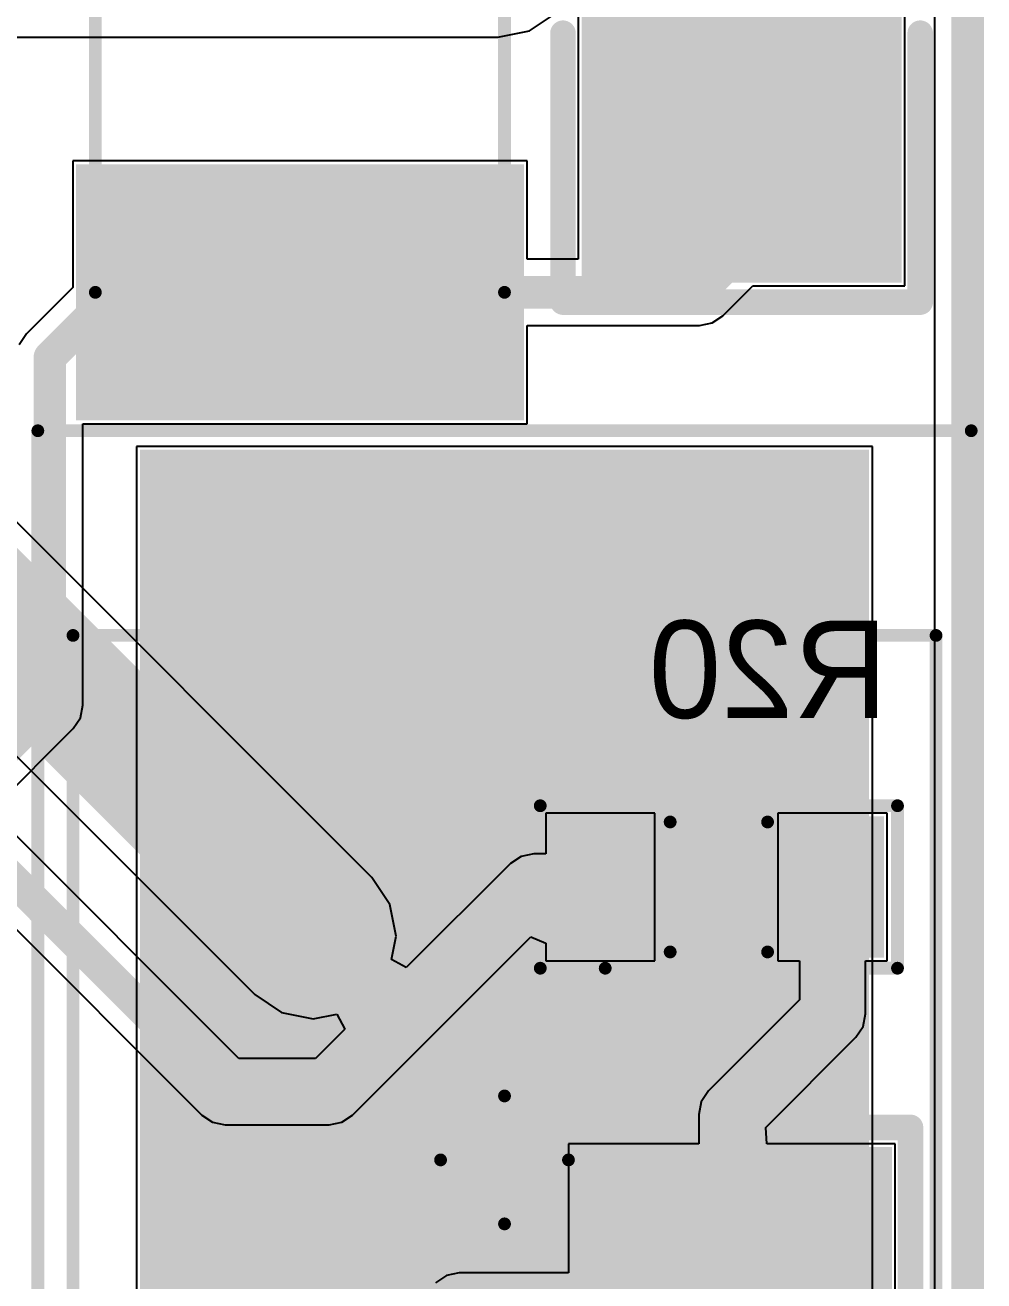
# Model space of a CAD drawing. Header units: millimetres. Extents: x 3.76 to 6.92, y 1.08 to 2.74.
# Drawn here: x 6.6224 to 6.9176, y 1.9398 to 2.3262 of the extents above; entities that cross this region are included whole.
import ezdxf

# ---------------------------------------------------------------- set-up
doc = ezdxf.new("R2010")
doc.units = ezdxf.units.MM
doc.header["$MEASUREMENT"] = 0
for name, color, linetype in [('BottomLayer', 5, 'Continuous'), ('BottomOverlay', 54, 'Continuous'), ('BottomPaste', 16, 'Continuous'), ('BottomSolder', 6, 'Continuous'), ('KeepOutLayer', 6, 'Continuous'), ('Mechanical1', 6, 'Continuous'), ('Mechanical13', 56, 'Continuous'), ('Mechanical15', 56, 'Continuous'), ('MultiLayer', 9, 'Continuous'), ('TopLayer', 1, 'Continuous'), ('TopOverlay', 2, 'Continuous'), ('TopPaste', 8, 'Continuous'), ('TopSolder', 216, 'Continuous'), ('ViaHoleLayer', 16, 'Continuous')]:
    doc.layers.add(name, color=color, linetype=linetype)

# ---------------------------------------------------------------- blocks, each defined once
blk = doc.blocks.new('RES_SMD_2512_19')
at = {"layer": 'TopLayer'}
for points in [[(-0.09054, -0.05996), (-0.09054, 0.06996), (-0.16141, -0.05996), (-0.16141, 0.06996)], [(0.16142, -0.05996), (0.16142, 0.06996), (0.09056, -0.05996), (0.09056, 0.06996)]]:
    blk.add_solid(points, dxfattribs=at)
at = {"layer": 'TopOverlay', "const_width": 0.00394}
for points in [[(0.12599, 0.06799), (-0.12598, 0.06799)], [(-0.12598, -0.05799), (-0.12598, 0.06799)], [(0.12599, -0.05799), (0.12599, 0.06799)], [(0.12599, -0.05799), (-0.12598, -0.05799)]]:
    blk.add_lwpolyline(points, dxfattribs=at)
at = {"layer": 'TopOverlay', "const_width": 0.00197}
for points in [[(-0.12696, 0.06799, 1), (-0.12499, 0.06799, 1)], [(-0.12696, 0.06799, 1), (-0.12499, 0.06799, 1)], [(0.12501, 0.06799, 1), (0.12698, 0.06799, 1)], [(0.12501, 0.06799, 1), (0.12698, 0.06799, 1)], [(-0.12696, -0.05799, 1), (-0.12499, -0.05799, 1)], [(-0.12696, -0.05799, 1), (-0.12499, -0.05799, 1)], [(0.12501, -0.05799, 1), (0.12698, -0.05799, 1)], [(0.12501, -0.05799, 1), (0.12698, -0.05799, 1)]]:
    blk.add_lwpolyline(points, format="xyb", close=True, dxfattribs=at)
at = {"layer": 'TopPaste'}
for points in [[(-0.09054, -0.05996), (-0.09054, 0.06996), (-0.16141, -0.05996), (-0.16141, 0.06996)], [(0.16142, -0.05996), (0.16142, 0.06996), (0.09056, -0.05996), (0.09056, 0.06996)]]:
    blk.add_solid(points, dxfattribs=at)
at = {"layer": 'TopSolder'}
for points in [[(-0.08654, -0.06396), (-0.08654, 0.07396), (-0.16541, -0.06396), (-0.16541, 0.07396)], [(0.16542, -0.06396), (0.16542, 0.07396), (0.08656, -0.06396), (0.08656, 0.07396)]]:
    blk.add_solid(points, dxfattribs=at)
blk = doc.blocks.new('RES_SMD_0603_B_23')
at = {"layer": 'BottomLayer'}
for points in [[(-0.04681, -0.01772), (-0.02319, -0.01772), (-0.04681, 0.01772), (-0.02319, 0.01772)], [(0.02468, -0.01772), (0.0483, -0.01772), (0.02468, 0.01771), (0.0483, 0.01771)]]:
    blk.add_solid(points, dxfattribs=at)
at = {"layer": 'BottomOverlay', "const_width": 0.00394}
for points in [[(0.035, 0.025), (-0.055, 0.025)], [(-0.055, 0.025), (-0.055, -0.025)], [(0.055, 0.025), (0.035, 0.025)], [(0.055, 0.025), (0.055, -0.025)], [(0.015, 0.02), (-0.015, 0.02)], [(-0.015, 0.02), (-0.015, -0.02)], [(0.015, 0.02), (0.015, -0.02)], [(0.015, -0.02), (-0.015, -0.02)], [(0.055, -0.025), (-0.055, -0.025)]]:
    blk.add_lwpolyline(points, dxfattribs=at)
at = {"layer": 'BottomOverlay', "const_width": 0.00197}
for points in [[(-0.05599, 0.025, 1), (-0.05402, 0.025, 1)], [(-0.05599, 0.025, 1), (-0.05402, 0.025, 1)], [(0.03401, 0.025, 1), (0.03598, 0.025, 1)], [(0.03401, 0.025, 1), (0.03598, 0.025, 1)], [(0.05401, 0.025, 1), (0.05598, 0.025, 1)], [(0.05401, 0.025, 1), (0.05598, 0.025, 1)], [(-0.01599, 0.02, 1), (-0.01402, 0.02, 1)], [(-0.01599, 0.02, 1), (-0.01402, 0.02, 1)], [(0.01401, 0.02, 1), (0.01598, 0.02, 1)], [(0.01401, 0.02, 1), (0.01598, 0.02, 1)], [(-0.01599, -0.02, 1), (-0.01402, -0.02, 1)], [(-0.01599, -0.02, 1), (-0.01402, -0.02, 1)], [(0.01401, -0.02, 1), (0.01598, -0.02, 1)], [(0.01401, -0.02, 1), (0.01598, -0.02, 1)], [(-0.05599, -0.025, 1), (-0.05402, -0.025, 1)], [(-0.05599, -0.025, 1), (-0.05402, -0.025, 1)], [(0.05401, -0.025, 1), (0.05598, -0.025, 1)], [(0.05401, -0.025, 1), (0.05598, -0.025, 1)]]:
    blk.add_lwpolyline(points, format="xyb", close=True, dxfattribs=at)
at = {"layer": 'BottomPaste'}
for points in [[(-0.04681, -0.01772), (-0.02319, -0.01772), (-0.04681, 0.01772), (-0.02319, 0.01772)], [(0.02468, -0.01772), (0.0483, -0.01772), (0.02468, 0.01771), (0.0483, 0.01771)]]:
    blk.add_solid(points, dxfattribs=at)
at = {"layer": 'BottomSolder'}
for points in [[(-0.05081, -0.02172), (-0.01919, -0.02172), (-0.05081, 0.02172), (-0.01919, 0.02172)], [(0.02068, -0.02172), (0.0523, -0.02172), (0.02068, 0.02171), (0.0523, 0.02171)]]:
    blk.add_solid(points, dxfattribs=at)
blk = doc.blocks.new('TO_252AA_N_43')
at = {"layer": 'Mechanical13', "const_width": 0.00394}
for points in [[(-0.08858, 0.13287), (0.16142, 0.13287)], [(0.16142, 0.13287), (0.16142, -0.13287)], [(-0.08858, -0.13287), (0.16142, -0.13287)]]:
    blk.add_lwpolyline(points, dxfattribs=at)
at = {"layer": 'Mechanical13', "const_width": 0.00197}
for points in [[(0.16043, 0.13287, 1), (0.1624, 0.13287, 1)], [(0.16043, 0.13287, 1), (0.1624, 0.13287, 1)], [(0.16043, -0.13287, 1), (0.1624, -0.13287, 1)], [(0.16043, -0.13287, 1), (0.1624, -0.13287, 1)]]:
    blk.add_lwpolyline(points, format="xyb", close=True, dxfattribs=at)
at = {"layer": 'Mechanical15', "const_width": 0.00394}
for points in [[(-0.22441, 0.1437), (0.22441, 0.1437)], [(0.22441, 0.1437), (0.22441, -0.1437)], [(0, 0.01969), (0, -0.01969)], [(-0.01969, 0), (0.01969, 0)], [(-0.22441, -0.1437), (0.22441, -0.1437)]]:
    blk.add_lwpolyline(points, dxfattribs=at)
at = {"layer": 'Mechanical15', "const_width": 0.00197}
for points in [[(0.22343, 0.1437, 1), (0.22539, 0.1437, 1)], [(0.22343, 0.1437, 1), (0.22539, 0.1437, 1)], [(-0.00098, 0.01969, 1), (0.00098, 0.01969, 1)], [(-0.02067, 0, 1), (-0.0187, 0, 1)], [(0.0187, 0, 1), (0.02067, 0, 1)], [(-0.00098, -0.01969, 1), (0.00098, -0.01969, 1)], [(0.22343, -0.1437, 1), (0.22539, -0.1437, 1)], [(0.22343, -0.1437, 1), (0.22539, -0.1437, 1)]]:
    blk.add_lwpolyline(points, format="xyb", close=True, dxfattribs=at)
at = {"layer": 'TopLayer'}
blk.add_solid([(0.21457, -0.10827), (0.21457, 0.10827), (-0.07677, -0.10827), (-0.07677, 0.10827)], dxfattribs=at)
at = {"layer": 'TopPaste'}
blk.add_solid([(0.21457, -0.10827), (0.21457, 0.10827), (-0.07677, -0.10827), (-0.07677, 0.10827)], dxfattribs=at)
at = {"layer": 'TopSolder'}
blk.add_solid([(0.21857, -0.11227), (0.21857, 0.11227), (-0.08077, -0.11227), (-0.08077, 0.11227)], dxfattribs=at)
blk = doc.blocks.new('DIO_SMD_106_51')
at = {"layer": 'Mechanical1', "const_width": 0.00394}
for points in [[(0.005, -0.00787), (0.005, 0.00787)], [(0.01287, 0), (-0.00287, 0)]]:
    blk.add_lwpolyline(points, dxfattribs=at)
at = {"layer": 'Mechanical1', "const_width": 0.00197}
for points in [[(0.00402, 0.00787, 1), (0.00598, 0.00787, 1)], [(-0.00386, 0, 1), (-0.00189, 0, 1)], [(0.01189, 0, 1), (0.01386, 0, 1)], [(0.00402, -0.00787, 1), (0.00598, -0.00787, 1)]]:
    blk.add_lwpolyline(points, format="xyb", close=True, dxfattribs=at)
at = {"layer": 'TopLayer'}
for points in [[(-0.035, 0.04528), (-0.125, 0.04528), (-0.035, -0.04528), (-0.125, -0.04528)], [(0.125, 0.04528), (0.035, 0.04528), (0.125, -0.04528), (0.035, -0.04528)]]:
    blk.add_solid(points, dxfattribs=at)
at = {"layer": 'TopOverlay', "const_width": 0.00787}
for points in [[(-0.13, 0.045), (-0.12, 0.055)], [(-0.04224, 0.055), (-0.12, 0.055)], [(0.135, 0.055), (0.05224, 0.055)], [(0.135, -0.055), (0.135, 0.055)], [(-0.13, -0.045), (-0.13, 0.045)], [(-0.01012, -0.02468), (-0.01012, 0.01469)], [(-0.00618, -0.005), (0.0135, 0.01469)], [(0.0135, -0.02468), (0.0135, 0.01469)], [(0.00957, -0.01681), (0.00957, 0.00681)], [(0.00366, -0.01091), (0.00366, 0.00091)], [(0.0135, -0.02468), (-0.00618, -0.005)], [(-0.12, -0.055), (-0.13, -0.045)], [(-0.04224, -0.055), (-0.12, -0.055)], [(0.135, -0.055), (0.05224, -0.055)]]:
    blk.add_lwpolyline(points, dxfattribs=at)
at = {"layer": 'TopOverlay', "const_width": 0.00394}
for points in [[(-0.12197, 0.055, 1), (-0.11803, 0.055, 1)], [(-0.12197, 0.055, 1), (-0.11803, 0.055, 1)], [(-0.04421, 0.055, 1), (-0.04028, 0.055, 1)], [(0.05028, 0.055, 1), (0.05421, 0.055, 1)], [(0.13303, 0.055, 1), (0.13697, 0.055, 1)], [(0.13303, 0.055, 1), (0.13697, 0.055, 1)], [(-0.13197, 0.045, 1), (-0.12803, 0.045, 1)], [(-0.13197, 0.045, 1), (-0.12803, 0.045, 1)], [(-0.01209, 0.01469, 1), (-0.00815, 0.01469, 1)], [(0.01154, 0.01469, 1), (0.01547, 0.01469, 1)], [(0.01154, 0.01469, 1), (0.01547, 0.01469, 1)], [(0.0076, 0.00681, 1), (0.01154, 0.00681, 1)], [(0.00169, 0.00091, 1), (0.00563, 0.00091, 1)], [(-0.00815, -0.005, 1), (-0.00421, -0.005, 1)], [(-0.00815, -0.005, 1), (-0.00421, -0.005, 1)], [(0.00169, -0.01091, 1), (0.00563, -0.01091, 1)], [(0.0076, -0.01681, 1), (0.01154, -0.01681, 1)], [(-0.01209, -0.02468, 1), (-0.00815, -0.02468, 1)], [(0.01154, -0.02468, 1), (0.01547, -0.02468, 1)], [(0.01154, -0.02468, 1), (0.01547, -0.02468, 1)], [(-0.13197, -0.045, 1), (-0.12803, -0.045, 1)], [(-0.13197, -0.045, 1), (-0.12803, -0.045, 1)], [(-0.12197, -0.055, 1), (-0.11803, -0.055, 1)], [(-0.12197, -0.055, 1), (-0.11803, -0.055, 1)], [(-0.04421, -0.055, 1), (-0.04028, -0.055, 1)], [(0.05028, -0.055, 1), (0.05421, -0.055, 1)], [(0.13303, -0.055, 1), (0.13697, -0.055, 1)], [(0.13303, -0.055, 1), (0.13697, -0.055, 1)]]:
    blk.add_lwpolyline(points, format="xyb", close=True, dxfattribs=at)
at = {"layer": 'TopPaste'}
for points in [[(-0.035, 0.04528), (-0.125, 0.04528), (-0.035, -0.04528), (-0.125, -0.04528)], [(0.125, 0.04528), (0.035, 0.04528), (0.125, -0.04528), (0.035, -0.04528)]]:
    blk.add_solid(points, dxfattribs=at)
at = {"layer": 'TopSolder'}
for points in [[(-0.031, 0.04928), (-0.129, 0.04928), (-0.031, -0.04928), (-0.129, -0.04928)], [(0.129, 0.04928), (0.031, 0.04928), (0.129, -0.04928), (0.031, -0.04928)]]:
    blk.add_solid(points, dxfattribs=at)
blk = doc.blocks.new('DIO_SMD_106_B_52')
at = {"layer": 'BottomLayer'}
for points in [[(-0.035, 0.04528), (-0.125, 0.04528), (-0.035, -0.04528), (-0.125, -0.04528)], [(0.125, 0.04528), (0.035, 0.04528), (0.125, -0.04528), (0.035, -0.04528)]]:
    blk.add_solid(points, dxfattribs=at)
at = {"layer": 'BottomOverlay', "const_width": 0.00787}
for points in [[(-0.12, 0.055), (-0.13, 0.045)], [(-0.12, 0.055), (-0.04224, 0.055)], [(0.05224, 0.055), (0.135, 0.055)], [(0.135, 0.055), (0.135, -0.055)], [(-0.13, 0.045), (-0.13, -0.045)], [(-0.01012, 0.02468), (-0.01012, -0.01469)], [(0.0135, 0.02468), (-0.00618, 0.005)], [(0.0135, 0.02468), (0.0135, -0.01469)], [(0.00957, 0.01681), (0.00957, -0.00681)], [(0.00366, 0.01091), (0.00366, -0.00091)], [(-0.00618, 0.005), (0.0135, -0.01469)], [(-0.13, -0.045), (-0.12, -0.055)], [(-0.12, -0.055), (-0.04224, -0.055)], [(0.05224, -0.055), (0.135, -0.055)]]:
    blk.add_lwpolyline(points, dxfattribs=at)
at = {"layer": 'BottomOverlay', "const_width": 0.00394}
for points in [[(-0.12197, 0.055, 1), (-0.11803, 0.055, 1)], [(-0.12197, 0.055, 1), (-0.11803, 0.055, 1)], [(-0.04421, 0.055, 1), (-0.04028, 0.055, 1)], [(0.05028, 0.055, 1), (0.05421, 0.055, 1)], [(0.13303, 0.055, 1), (0.13697, 0.055, 1)], [(0.13303, 0.055, 1), (0.13697, 0.055, 1)], [(-0.13197, 0.045, 1), (-0.12803, 0.045, 1)], [(-0.13197, 0.045, 1), (-0.12803, 0.045, 1)], [(-0.01209, 0.02468, 1), (-0.00815, 0.02468, 1)], [(0.01154, 0.02468, 1), (0.01547, 0.02468, 1)], [(0.01154, 0.02468, 1), (0.01547, 0.02468, 1)], [(0.0076, 0.01681, 1), (0.01154, 0.01681, 1)], [(0.00169, 0.01091, 1), (0.00563, 0.01091, 1)], [(-0.00815, 0.005, 1), (-0.00421, 0.005, 1)], [(-0.00815, 0.005, 1), (-0.00421, 0.005, 1)], [(0.00169, -0.00091, 1), (0.00563, -0.00091, 1)], [(0.0076, -0.00681, 1), (0.01154, -0.00681, 1)], [(-0.01209, -0.01469, 1), (-0.00815, -0.01469, 1)], [(0.01154, -0.01469, 1), (0.01547, -0.01469, 1)], [(0.01154, -0.01469, 1), (0.01547, -0.01469, 1)], [(-0.13197, -0.045, 1), (-0.12803, -0.045, 1)], [(-0.13197, -0.045, 1), (-0.12803, -0.045, 1)], [(-0.12197, -0.055, 1), (-0.11803, -0.055, 1)], [(-0.12197, -0.055, 1), (-0.11803, -0.055, 1)], [(-0.04421, -0.055, 1), (-0.04028, -0.055, 1)], [(0.05028, -0.055, 1), (0.05421, -0.055, 1)], [(0.13303, -0.055, 1), (0.13697, -0.055, 1)], [(0.13303, -0.055, 1), (0.13697, -0.055, 1)]]:
    blk.add_lwpolyline(points, format="xyb", close=True, dxfattribs=at)
at = {"layer": 'BottomPaste'}
for points in [[(-0.035, 0.04528), (-0.125, 0.04528), (-0.035, -0.04528), (-0.125, -0.04528)], [(0.125, 0.04528), (0.035, 0.04528), (0.125, -0.04528), (0.035, -0.04528)]]:
    blk.add_solid(points, dxfattribs=at)
at = {"layer": 'BottomSolder'}
for points in [[(-0.031, 0.04928), (-0.129, 0.04928), (-0.031, -0.04928), (-0.129, -0.04928)], [(0.129, 0.04928), (0.031, 0.04928), (0.129, -0.04928), (0.031, -0.04928)]]:
    blk.add_solid(points, dxfattribs=at)
at = {"layer": 'Mechanical1', "const_width": 0.00394}
for points in [[(0.005, 0.00787), (0.005, -0.00787)], [(-0.00287, 0), (0.01287, 0)]]:
    blk.add_lwpolyline(points, dxfattribs=at)
at = {"layer": 'Mechanical1', "const_width": 0.00197}
for points in [[(0.00402, 0.00787, 1), (0.00598, 0.00787, 1)], [(-0.00386, 0, 1), (-0.00189, 0, 1)], [(0.01189, 0, 1), (0.01386, 0, 1)], [(0.00402, -0.00787, 1), (0.00598, -0.00787, 1)]]:
    blk.add_lwpolyline(points, format="xyb", close=True, dxfattribs=at)

msp = doc.modelspace()

# ---------------------------------------------------------------- linework, layer by layer
at = {"layer": 'BottomLayer'}
for p, q in [((6.90241, 2.72435), (6.90241, 1.0912)), ((6.72913, 2.06392), (6.47602, 2.31702)), ((6.44744, 2.27351), (6.69308, 2.02787)), ((6.68822, 2.0082), (6.55621, 2.14021)), ((6.54478, 2.1228), (6.67679, 1.99079)), ((6.81632, 2.08372), (6.7827, 2.08372)), ((6.7827, 2.08372), (6.7827, 2.0712)), ((6.81632, 2.03829), (6.81632, 2.08372)), ((6.88781, 2.08372), (6.85419, 2.08372)), ((6.85419, 2.08372), (6.85419, 2.03828)), ((6.88781, 2.03828), (6.88781, 2.08372)), ((6.7718, 2.06821), (6.73976, 2.03618)), ((6.7751, 2.07042), (6.7718, 2.06821)), ((6.779, 2.0712), (6.7751, 2.07042)), ((6.7827, 2.0712), (6.779, 2.0712)), ((6.73465, 2.05565), (6.72913, 2.06392)), ((6.73659, 2.0459), (6.73465, 2.05565)), ((6.72321, 1.99079), (6.77808, 2.04566)), ((6.73515, 2.03864), (6.73659, 2.0459)), ((6.77808, 2.04566), (6.7827, 2.04375)), ((6.7827, 2.04375), (6.7827, 2.03829)), ((6.73976, 2.03618), (6.73515, 2.03864)), ((6.7827, 2.03829), (6.81632, 2.03829)), ((6.85419, 2.03828), (6.86081, 2.03828)), ((6.86081, 2.03828), (6.86081, 2.02623)), ((6.8812, 2.022), (6.8812, 2.03828)), ((6.8812, 2.03828), (6.88781, 2.03828)), ((6.69308, 2.02787), (6.70135, 2.02235)), ((6.86081, 2.02623), (6.83279, 1.99821)), ((6.70135, 2.02235), (6.7111, 2.02041)), ((6.7111, 2.02041), (6.71836, 2.02185)), ((6.71836, 2.02185), (6.72082, 2.01724)), ((6.88042, 2.0181), (6.8812, 2.022)), ((6.87821, 2.01479), (6.88042, 2.0181)), ((6.72082, 2.01724), (6.71178, 2.0082)), ((6.85042, 1.987), (6.87821, 2.01479)), ((6.71178, 2.0082), (6.68822, 2.0082)), ((6.83279, 1.99821), (6.83058, 1.9949)), ((6.83058, 1.9949), (6.8298, 1.991)), ((6.67679, 1.99079), (6.6801, 1.98858)), ((6.7199, 1.98858), (6.72321, 1.99079)), ((6.8298, 1.991), (6.8298, 1.982)), ((6.6801, 1.98858), (6.684, 1.9878)), ((6.684, 1.9878), (6.716, 1.9878)), ((6.716, 1.9878), (6.7199, 1.98858)), ((6.85074, 1.982), (6.85042, 1.987)), ((6.8298, 1.982), (6.78972, 1.982)), ((6.78972, 1.982), (6.78972, 1.9422)), ((6.89028, 1.982), (6.85074, 1.982)), ((6.89028, 1.882), (6.89028, 1.982)), ((6.7521, 1.94142), (6.74879, 1.93921)), ((6.756, 1.9422), (6.7521, 1.94142)), ((6.78972, 1.9422), (6.756, 1.9422))]:
    msp.add_line(p, q, dxfattribs=at)
for points, const_width in [([(6.458, 2.299), (6.7111, 2.0459)], 0.04), ([(6.549, 2.133), (6.684, 1.998)], 0.01), ([(6.716, 1.998), (6.779, 2.061)], 0.01), ([(6.779, 2.061), (6.79951, 2.061)], 0.01), ([(6.871, 2.022), (6.871, 2.061)], 0.01), ([(6.84, 1.991), (6.871, 2.022)], 0.01), ([(6.684, 1.998), (6.716, 1.998)], 0.01), ([(6.84, 1.932), (6.84, 1.991)], 0.01)]:
    msp.add_lwpolyline(points, dxfattribs=dict(at, const_width=const_width))
for points, const_width in [([(6.7011, 2.0459, 1), (6.7211, 2.0459, 1)], 0.02), ([(6.7765, 2.061, 1), (6.7815, 2.061, 1)], 0.005), ([(6.7765, 2.061, 1), (6.7815, 2.061, 1)], 0.005), ([(6.79701, 2.061, 1), (6.80201, 2.061, 1)], 0.005), ([(6.8685, 2.061, 1), (6.8735, 2.061, 1)], 0.005), ([(6.70485, 2.0459, 1), (6.71735, 2.0459, 1)], 0.0125), ([(6.8685, 2.022, 1), (6.8735, 2.022, 1)], 0.005), ([(6.8685, 2.022, 1), (6.8735, 2.022, 1)], 0.005), ([(6.6815, 1.998, 1), (6.6865, 1.998, 1)], 0.005), ([(6.6815, 1.998, 1), (6.6865, 1.998, 1)], 0.005), ([(6.7135, 1.998, 1), (6.7185, 1.998, 1)], 0.005), ([(6.7135, 1.998, 1), (6.7185, 1.998, 1)], 0.005), ([(6.8375, 1.991, 1), (6.8425, 1.991, 1)], 0.005), ([(6.8375, 1.991, 1), (6.8425, 1.991, 1)], 0.005)]:
    msp.add_lwpolyline(points, format="xyb", close=True, dxfattribs=dict(at, const_width=const_width))
at = {"layer": 'KeepOutLayer', "const_width": 0.01}
msp.add_lwpolyline([(6.91261, 1.081), (6.91261, 2.73454)], dxfattribs=at)
at = {"layer": 'MultiLayer', "const_width": 0.0125}
msp.add_lwpolyline([(6.70485, 2.0459, 1), (6.71735, 2.0459, 1)], format="xyb", close=True, dxfattribs=at)
at = {"layer": 'TopLayer'}
for p, q in [((6.90241, 2.72435), (6.90241, 1.0912)), ((6.89328, 2.246), (6.89328, 2.346)), ((6.77771, 2.32445), (6.78598, 2.32998)), ((6.79272, 2.33019), (6.79272, 2.25421)), ((6.76795, 2.32251), (6.77771, 2.32445)), ((6.5874, 2.32251), (6.76795, 2.32251)), ((6.77696, 2.28444), (6.63704, 2.28444)), ((6.63704, 2.28444), (6.63704, 2.24546)), ((6.77696, 2.25421), (6.77696, 2.28444)), ((6.79272, 2.25421), (6.77696, 2.25421)), ((6.63704, 2.24546), (6.62279, 2.23121)), ((6.83722, 2.2368), (6.84642, 2.246)), ((6.84642, 2.246), (6.89328, 2.246)), ((6.83001, 2.23381), (6.83391, 2.23459)), ((6.83391, 2.23459), (6.83722, 2.2368)), ((6.62279, 2.23121), (6.62058, 2.2279)), ((6.77696, 2.20358), (6.77696, 2.23381)), ((6.77696, 2.23381), (6.83001, 2.23381)), ((6.6402, 2.117), (6.6402, 2.20358)), ((6.6402, 2.20358), (6.77696, 2.20358)), ((6.88327, 2.19657), (6.65673, 2.19657)), ((6.65673, 2.19657), (6.65673, 1.90047)), ((6.88327, 1.89523), (6.88327, 2.19657)), ((6.63942, 2.1131), (6.6402, 2.117)), ((6.63721, 2.10979), (6.63942, 2.1131)), ((6.60519, 2.07777), (6.63721, 2.10979))]:
    msp.add_line(p, q, dxfattribs=at)
for points, const_width in [([(6.843, 2.257), (6.843, 2.296)], 0.01), ([(6.83001, 2.24401), (6.843, 2.257)], 0.01), ([(6.63, 2.224), (6.65001, 2.24401)], 0.01), ([(6.65001, 2.24401), (6.707, 2.24401)], 0.01), ([(6.707, 2.24401), (6.83001, 2.24401)], 0.01), ([(6.63, 2.117), (6.63, 2.224)], 0.01), ([(6.595, 2.082), (6.63, 2.117)], 0.01), ([(6.7111, 2.0459), (6.77, 2.0459)], 0.04)]:
    msp.add_lwpolyline(points, dxfattribs=dict(at, const_width=const_width))
for points, const_width in [([(6.8405, 2.296, 1), (6.8455, 2.296, 1)], 0.005), ([(6.8405, 2.257, 1), (6.8455, 2.257, 1)], 0.005), ([(6.8405, 2.257, 1), (6.8455, 2.257, 1)], 0.005), ([(6.64751, 2.24401, 1), (6.65251, 2.24401, 1)], 0.005), ([(6.64751, 2.24401, 1), (6.65251, 2.24401, 1)], 0.005), ([(6.7045, 2.24401, 1), (6.7095, 2.24401, 1)], 0.005), ([(6.7045, 2.24401, 1), (6.7095, 2.24401, 1)], 0.005), ([(6.82751, 2.24401, 1), (6.83251, 2.24401, 1)], 0.005), ([(6.82751, 2.24401, 1), (6.83251, 2.24401, 1)], 0.005), ([(6.6275, 2.224, 1), (6.6325, 2.224, 1)], 0.005), ([(6.6275, 2.224, 1), (6.6325, 2.224, 1)], 0.005), ([(6.6275, 2.117, 1), (6.6325, 2.117, 1)], 0.005), ([(6.6275, 2.117, 1), (6.6325, 2.117, 1)], 0.005), ([(6.7011, 2.0459, 1), (6.7211, 2.0459, 1)], 0.02), ([(6.76, 2.0459, 1), (6.78, 2.0459, 1)], 0.02), ([(6.70485, 2.0459, 1), (6.71735, 2.0459, 1)], 0.0125)]:
    msp.add_lwpolyline(points, format="xyb", close=True, dxfattribs=dict(at, const_width=const_width))
at = {"layer": 'ViaHoleLayer', "const_width": 0.0075}
msp.add_lwpolyline([(6.70735, 2.0459, 1), (6.71485, 2.0459, 1)], format="xyb", close=True, dxfattribs=at)

# ---------------------------------------------------------------- block references
for name, p, rotation in [('RES_SMD_2512_19', (6.702, 2.37), 270), ('DIO_SMD_106_51', (6.843, 2.376), 270), ('TO_252AA_N_43', (6.77, 1.977), 90), ('RES_SMD_0603_B_23', (6.836, 2.061), 180), ('DIO_SMD_106_B_52', (6.84, 1.852), 90)]:
    msp.add_blockref(name, p, dxfattribs=dict(rotation=rotation))

# ---------------------------------------------------------------- texts
at = {"layer": 'BottomOverlay', "text_generation_flag": 2}
msp.add_text('R20', height=0.03, dxfattribs=at).set_placement((6.888, 2.113))

doc.saveas('drawing.dxf')
